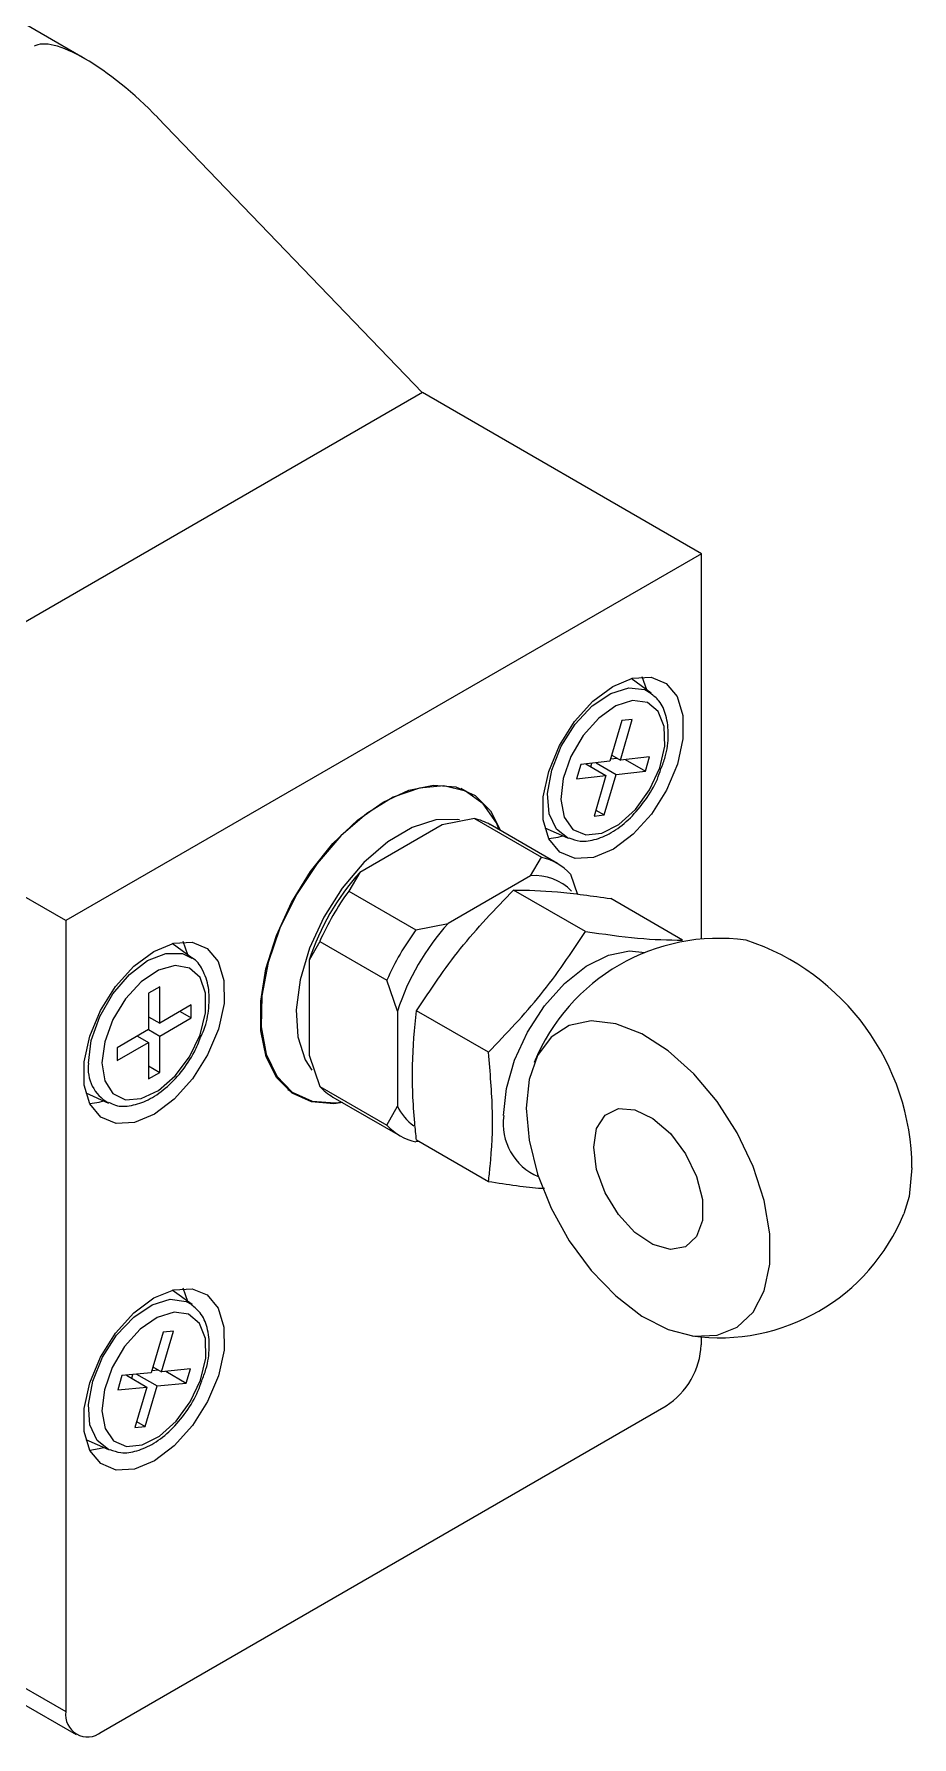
# Paper-space layout '시트2-ENG' of a CAD drawing. Header units: millimetres. Extents: x 5 to 415, y 5 to 292.
# Drawn here: x 339.24 to 348.03, y 227.54 to 244.59 of the extents above; entities that cross this region are included whole.
import ezdxf

# ---------------------------------------------------------------- set-up
doc = ezdxf.new("R2010")
doc.units = ezdxf.units.MM

psp = doc.layouts.new('시트2-ENG')

# ---------------------------------------------------------------- linework, layer by layer
at = {"color": 7, "linetype": 'Continuous', "lineweight": 18}
for p, q in [((339.752, 244.342), (312.764, 259.922)), ((340.48, 243.752), (343.131, 240.997)), ((343.132, 240.998), (336.768, 237.324)), ((345.925, 239.385), (343.132, 240.998)), ((345.925, 239.385), (339.561, 235.711)), ((345.925, 235.527), (345.925, 239.385)), ((345.421, 237.99), (345.221, 238.135)), ((345.378, 238.021), (345.332, 238.154)), ((345.129, 237.714), (345.01, 237.308)), ((345.114, 237.319), (345.232, 237.725)), ((345.232, 237.725), (345.129, 237.714)), ((345.028, 237.369), (345.114, 237.319)), ((345.406, 237.351), (345.114, 237.319)), ((345.364, 237.208), (345.406, 237.351)), ((339.561, 235.711), (336.768, 237.324)), ((344.718, 237.276), (344.676, 237.132)), ((345.01, 237.308), (344.718, 237.276)), ((344.767, 237.281), (344.969, 237.165)), ((344.817, 237.252), (344.828, 237.288)), ((344.87, 237.292), (345.072, 237.176)), ((345.018, 237.333), (345.078, 237.339)), ((345.072, 237.176), (345.364, 237.208)), ((345.163, 237.325), (345.364, 237.208)), ((343.613, 236.98), (343.519, 237.034)), ((344.676, 237.132), (344.969, 237.165)), ((344.969, 237.165), (344.85, 236.758)), ((344.953, 236.77), (345.072, 237.176)), ((343.33, 236.669), (342.505, 236.193)), ((343.653, 236.733), (343.33, 236.669)), ((343.653, 236.733), (344.324, 236.346)), ((344.483, 236.285), (343.811, 236.673)), ((344.85, 236.758), (344.953, 236.77)), ((344.868, 236.819), (344.953, 236.77)), ((344.357, 236.639), (344.584, 236.539)), ((344.594, 236.534), (344.584, 236.539)), ((344.214, 236.16), (344.324, 236.346)), ((342.505, 236.193), (342.395, 236.007)), ((344.214, 236.16), (343.389, 235.683)), ((344.615, 236.178), (344.684, 235.974)), ((342.395, 236.007), (343.067, 235.62)), ((344.765, 235.603), (344.044, 236.018)), ((345.737, 235.516), (345.017, 235.932)), ((339.561, 235.711), (339.561, 227.791)), ((343.067, 235.62), (343.389, 235.683)), ((340.825, 235.336), (340.625, 235.482)), ((340.782, 235.368), (340.736, 235.501)), ((342.104, 235.504), (341.998, 235.316)), ((342.104, 235.504), (342.776, 235.116)), ((341.998, 235.316), (341.998, 234.363)), ((340.501, 235.049), (340.389, 234.985)), ((340.389, 234.985), (340.389, 234.621)), ((340.501, 234.685), (340.501, 235.049)), ((342.882, 234.806), (342.776, 235.116)), ((340.816, 234.867), (340.501, 234.685)), ((340.705, 234.803), (340.816, 234.739)), ((340.816, 234.739), (340.816, 234.867)), ((342.882, 234.806), (342.882, 233.853)), ((343.793, 234.393), (343.072, 234.809)), ((340.389, 234.749), (340.501, 234.685)), ((340.501, 234.556), (340.816, 234.739)), ((340.389, 234.621), (340.074, 234.439)), ((340.074, 234.31), (340.389, 234.492)), ((340.278, 234.556), (340.389, 234.492)), ((340.389, 234.621), (340.501, 234.556)), ((340.389, 234.492), (340.389, 234.128)), ((340.501, 234.192), (340.501, 234.556)), ((340.074, 234.439), (340.074, 234.31)), ((341.998, 234.363), (342.104, 234.052)), ((340.389, 234.256), (340.501, 234.192)), ((340.389, 234.128), (340.501, 234.192)), ((339.761, 233.986), (339.988, 233.885)), ((341.78, 234.02), (341.873, 233.966)), ((342.104, 234.052), (342.776, 233.664)), ((342.236, 233.945), (342.908, 233.557)), ((342.776, 233.664), (342.882, 233.853)), ((343.091, 233.501), (343.067, 233.497)), ((343.793, 233.097), (343.072, 233.513)), ((340.825, 231.866), (340.625, 232.012)), ((340.782, 231.898), (340.736, 232.03)), ((340.535, 231.591), (340.415, 231.185)), ((340.518, 231.195), (340.638, 231.601)), ((340.638, 231.601), (340.535, 231.591)), ((345.925, 231.465), (345.925, 231.542)), ((340.421, 231.207), (340.486, 231.213)), ((340.432, 231.244), (340.518, 231.195)), ((340.809, 231.224), (340.518, 231.195)), ((340.767, 231.081), (340.809, 231.224)), ((340.123, 231.156), (340.081, 231.012)), ((340.081, 231.012), (340.372, 231.041)), ((340.415, 231.185), (340.123, 231.156)), ((340.167, 231.16), (340.372, 231.041)), ((340.221, 231.129), (340.232, 231.166)), ((340.372, 231.041), (340.252, 230.635)), ((340.27, 231.17), (340.475, 231.052)), ((340.355, 230.645), (340.475, 231.052)), ((340.475, 231.052), (340.767, 231.081)), ((340.561, 231.199), (340.767, 231.081)), ((339.915, 227.587), (345.571, 230.852)), ((340.252, 230.635), (340.355, 230.645)), ((340.269, 230.695), (340.355, 230.645)), ((339.761, 230.515), (339.988, 230.415)), ((338.5, 228.403), (339.561, 227.791)), ((338.604, 228.174), (339.665, 227.562))]:
    psp.add_line(p, q, dxfattribs=at)
at = {"color": 7, "linetype": 'Continuous', "lineweight": 18, "flags": 128}
for points in [[(345.038, 238.057), (345.237, 238.14), (345.421, 238.15), (345.574, 238.087), (345.683, 237.955), (345.741, 237.765), (345.741, 237.533), (345.685, 237.278), (345.577, 237.019), (345.426, 236.779), (345.243, 236.576), (345.044, 236.427), (344.845, 236.344), (344.661, 236.334), (344.509, 236.397), (344.399, 236.529), (344.342, 236.719), (344.341, 236.95), (344.397, 237.206), (344.505, 237.464), (344.656, 237.705), (344.839, 237.908), (345.038, 238.057)], [(345.237, 237.915), (345.069, 237.861), (344.898, 237.74), (344.742, 237.565), (344.619, 237.355), (344.542, 237.133), (344.518, 236.923), (344.552, 236.747), (344.638, 236.624), (344.768, 236.569), (344.927, 236.587), (345.099, 236.675), (345.265, 236.825), (345.406, 237.02), (345.508, 237.24), (345.559, 237.459), (345.554, 237.655), (345.494, 237.806), (345.384, 237.896), (345.237, 237.915)], [(343.901, 236.621), (343.872, 236.69), (343.741, 236.881), (343.563, 237.006), (343.346, 237.06), (343.102, 237.039), (342.84, 236.946), (342.574, 236.783), (342.316, 236.559), (342.078, 236.285), (341.871, 235.972), (341.705, 235.637), (341.587, 235.293), (341.524, 234.958), (341.517, 234.647), (341.568, 234.375), (341.673, 234.154), (341.829, 233.995), (342.027, 233.904), (342.259, 233.888), (342.322, 233.895)], [(342.738, 236.899), (342.995, 237.018), (343.242, 237.069), (343.466, 237.05), (343.659, 236.963), (343.812, 236.81), (343.913, 236.614)], [(342.334, 233.889), (342.244, 233.878), (342.02, 233.896), (341.827, 233.984), (341.674, 234.137), (341.568, 234.348), (341.513, 234.608), (341.512, 234.906), (341.565, 235.229), (341.669, 235.563), (341.82, 235.892), (342.012, 236.204), (342.235, 236.483), (342.481, 236.718), (342.738, 236.899)], [(343.503, 236.721), (343.487, 236.724), (343.267, 236.72), (343.028, 236.644), (342.784, 236.499), (342.546, 236.293), (342.329, 236.038), (342.144, 235.747), (342, 235.435), (341.907, 235.12), (341.867, 234.818), (341.885, 234.547), (341.958, 234.319), (342.023, 234.215)], [(344.397, 236.534), (344.491, 236.548), (344.535, 236.56)], [(340.442, 235.403), (340.641, 235.486), (340.825, 235.497), (340.977, 235.433), (341.087, 235.301), (341.144, 235.112), (341.145, 234.88), (341.089, 234.624), (340.981, 234.366), (340.83, 234.126), (340.647, 233.923), (340.448, 233.774), (340.248, 233.691), (340.065, 233.681), (339.912, 233.744), (339.803, 233.876), (339.745, 234.065), (339.745, 234.297), (339.8, 234.553), (339.909, 234.811), (340.06, 235.052), (340.243, 235.254), (340.442, 235.403)], [(343.945, 233.759), (343.973, 234.029), (344.054, 234.314), (344.185, 234.596), (344.355, 234.858), (344.556, 235.082), (344.773, 235.256), (344.995, 235.367), (345.205, 235.41), (345.36, 235.392)], [(339.922, 234.287), (339.95, 234.107), (340.032, 233.979), (340.159, 233.918), (340.316, 233.929), (340.488, 234.012), (340.655, 234.157), (340.799, 234.349), (340.905, 234.567), (340.961, 234.787), (340.961, 234.986), (340.905, 235.142), (340.799, 235.237), (340.655, 235.263), (340.488, 235.215), (340.316, 235.1), (340.159, 234.929), (340.032, 234.721), (339.95, 234.499), (339.922, 234.287)], [(344.17, 233.833), (344.199, 233.513), (344.283, 233.174), (344.42, 232.833), (344.602, 232.506), (344.821, 232.208), (345.067, 231.953), (345.328, 231.752), (345.593, 231.616), (345.848, 231.551), (346.082, 231.559), (346.284, 231.64), (346.444, 231.791), (346.555, 232.005), (346.612, 232.27), (346.612, 232.576), (346.555, 232.908), (346.444, 233.249), (346.284, 233.585), (346.082, 233.9), (345.848, 234.178), (345.593, 234.407), (345.328, 234.577), (345.067, 234.678), (344.821, 234.707), (344.602, 234.662), (344.42, 234.545), (344.283, 234.362), (344.199, 234.121), (344.17, 233.833)], [(339.8, 233.88), (339.895, 233.895), (339.938, 233.907)], [(344.847, 233.443), (344.876, 233.631), (344.962, 233.765), (345.095, 233.829), (345.26, 233.817), (345.44, 233.731), (345.615, 233.579), (345.766, 233.377), (345.877, 233.149), (345.935, 232.918), (345.935, 232.71), (345.877, 232.547), (345.766, 232.446), (345.615, 232.42), (345.44, 232.469), (345.26, 232.59), (345.095, 232.769), (344.962, 232.987), (344.876, 233.22), (344.847, 233.443)], [(348.034, 233.236), (348.005, 232.948), (347.953, 232.777)], [(340.442, 231.933), (340.641, 232.016), (340.825, 232.026), (340.977, 231.963), (341.087, 231.831), (341.144, 231.642), (341.145, 231.41), (341.089, 231.154), (340.981, 230.896), (340.83, 230.655), (340.647, 230.452), (340.448, 230.303), (340.248, 230.22), (340.065, 230.21), (339.912, 230.274), (339.803, 230.405), (339.745, 230.595), (339.745, 230.827), (339.8, 231.082), (339.909, 231.341), (340.06, 231.581), (340.243, 231.784), (340.442, 231.933)], [(340.645, 231.792), (340.477, 231.739), (340.306, 231.62), (340.149, 231.446), (340.025, 231.237), (339.947, 231.014), (339.922, 230.803), (339.954, 230.626), (340.039, 230.503), (340.168, 230.446), (340.327, 230.462), (340.499, 230.549), (340.665, 230.698), (340.807, 230.892), (340.91, 231.111), (340.962, 231.331), (340.959, 231.527), (340.899, 231.679), (340.791, 231.771), (340.645, 231.792)], [(339.8, 230.41), (339.895, 230.425), (339.938, 230.437)], [(339.998, 230.411), (339.995, 230.412), (339.988, 230.415)]]:
    psp.add_lwpolyline(points, dxfattribs=at)
at = {"color": 8, "linetype": 'Continuous', "lineweight": 18, "flags": 128}
for points in [[(344.584, 236.539), (344.473, 236.626), (344.401, 236.781), (344.385, 236.985), (344.426, 237.218), (344.522, 237.457), (344.662, 237.679), (344.833, 237.861), (345.018, 237.987), (345.199, 238.043)], [(345.199, 238.043), (345.358, 238.024), (345.42, 237.99)], [(339.787, 234.283), (339.816, 234.512), (339.9, 234.751), (340.032, 234.979), (340.197, 235.172), (340.38, 235.311), (340.564, 235.383), (340.729, 235.382), (340.824, 235.337)], [(339.988, 230.415), (339.875, 230.505), (339.803, 230.662), (339.789, 230.867), (339.832, 231.101), (339.929, 231.339), (340.07, 231.56), (340.241, 231.741), (340.426, 231.865), (340.607, 231.92)], [(340.607, 231.92), (340.765, 231.899), (340.824, 231.867)]]:
    psp.add_lwpolyline(points, dxfattribs=at)
at = {"color": 7, "linetype": 'Continuous', "lineweight": 18}
for centre, radius, start, end in [((343.542, 236.203), 0.541, 60.1234, 78.1783), ((344.215, 235.821), 0.535, 41.741, 78.2483), ((344.288, 234.579), 2.405, 137.844, 162.156), ((344.259, 235.653), 0.509, 43.9891, 95.0197), ((344.583, 234.409), 2.71, 143.8455, 156.1545), ((345.172, 234.069), 2.405, 137.8436, 162.1564), ((345.255, 234.021), 2.71, 143.8455, 156.1545), ((346.102, 233.534), 2, 82.2349, 157.7598), ((345.614, 233.218), 2.42, 0.4168, 71.7395), ((342.506, 234.411), 0.539, 221.7738, 239.9195), ((343.369, 234.087), 0.54, 205.6691, 233.0258), ((343.176, 234.021), 0.535, 221.741, 258.2483), ((344.513, 233.678), 0.573, 171.8434, 247.3184), ((346.102, 233.534), 2, 262.2349, 337.7598), ((345.157, 231.5), 0.768, 302.6055, 357.3945), ((339.777, 227.756), 0.218, 170.786, 309.2033)]:
    psp.add_arc(centre, radius, start, end, dxfattribs=at)
at = {"color": 8, "linetype": 'Continuous', "lineweight": 18}
psp.add_arc((340.182, 234.233), 0.398, 172.7176, 240.472, dxfattribs=at)
at = {"color": 7, "linetype": 'Continuous', "lineweight": 18}
psp.add_ellipse((340.127, 243.548), major_axis=(0.911, -0.898), ratio=0.308851, start_param=1.485886, end_param=3.056683, dxfattribs=at)
for points, knots in [([(345.52, 237.231), (345.536, 237.271), (345.58, 237.385), (345.601, 237.572), (345.58, 237.763), (345.517, 237.908), (345.446, 237.963), (345.416, 237.986)], [0, 0, 0, 0, 0.130534, 0.374267, 0.621486, 0.84063, 1, 1, 1, 1]), ([(344.599, 236.539), (344.636, 236.526), (344.721, 236.495), (344.877, 236.521), (345.047, 236.599), (345.218, 236.734), (345.368, 236.916), (345.474, 237.089), (345.509, 237.197), (345.52, 237.231)], [0, 0, 0, 0, 0.114192, 0.265087, 0.423929, 0.589808, 0.756625, 0.923133, 1, 1, 1, 1]), ([(343.072, 234.809), (343.213, 235.02), (343.496, 235.447), (343.861, 235.827), (344.044, 236.018)], [0, 0, 0, 0, 0.495216, 1, 1, 1, 1]), ([(344.044, 236.018), (344.185, 236.016), (344.468, 236.01), (344.833, 235.958), (345.017, 235.932)], [0, 0, 0, 0, 0.495216, 1, 1, 1, 1]), ([(343.793, 234.393), (343.973, 234.581), (344.338, 234.961), (344.622, 235.387), (344.765, 235.603)], [0, 0, 0, 0, 0.4952157, 1, 1, 1, 1]), ([(344.765, 235.603), (344.945, 235.577), (345.31, 235.524), (345.594, 235.518), (345.737, 235.516)], [0, 0, 0, 0, 0.495216, 1, 1, 1, 1]), ([(340.911, 234.543), (340.922, 234.567), (340.967, 234.664), (340.998, 234.84), (340.999, 235.05), (340.938, 235.215), (340.872, 235.315), (340.824, 235.336), (340.822, 235.336)], [0, 0, 0, 0, 0.077215, 0.310997, 0.547637, 0.787522, 0.990962, 1, 1, 1, 1]), ([(343.072, 233.513), (343.066, 233.571), (343.04, 233.826), (343.019, 234.273), (343.054, 234.629), (343.072, 234.809)], [0, 0, 0, 0, 0.126972, 0.560077, 1, 1, 1, 1]), ([(339.989, 233.895), (340.012, 233.882), (340.08, 233.846), (340.219, 233.854), (340.388, 233.909), (340.561, 234.026), (340.72, 234.192), (340.843, 234.372), (340.892, 234.494), (340.911, 234.543)], [0, 0, 0, 0, 0.076357, 0.22835, 0.385195, 0.550851, 0.719397, 0.887593, 1, 1, 1, 1]), ([(343.793, 233.097), (343.799, 233.148), (343.825, 233.373), (343.846, 233.796), (343.81, 234.193), (343.793, 234.393)], [0, 0, 0, 0, 0.1269715, 0.560077, 1, 1, 1, 1]), ([(344.354, 233.028), (344.344, 233.028), (344.185, 233.035), (343.982, 233.067), (343.793, 233.097)], [0, 0, 0, 0, 0.0633656, 1, 1, 1, 1]), ([(340.922, 231.102), (340.937, 231.141), (340.982, 231.255), (341.005, 231.443), (340.985, 231.634), (340.922, 231.782), (340.851, 231.838), (340.821, 231.863)], [0, 0, 0, 0, 0.128997, 0.371384, 0.617206, 0.835616, 1, 1, 1, 1]), ([(340.003, 230.416), (340.038, 230.403), (340.122, 230.372), (340.276, 230.396), (340.446, 230.472), (340.617, 230.606), (340.768, 230.787), (340.874, 230.959), (340.91, 231.068), (340.922, 231.102)], [0, 0, 0, 0, 0.110867, 0.262212, 0.421361, 0.587733, 0.755166, 0.922279, 1, 1, 1, 1])]:
    psp.add_open_spline(points, degree=3, knots=knots, dxfattribs=at)

doc.saveas('drawing.dxf')
